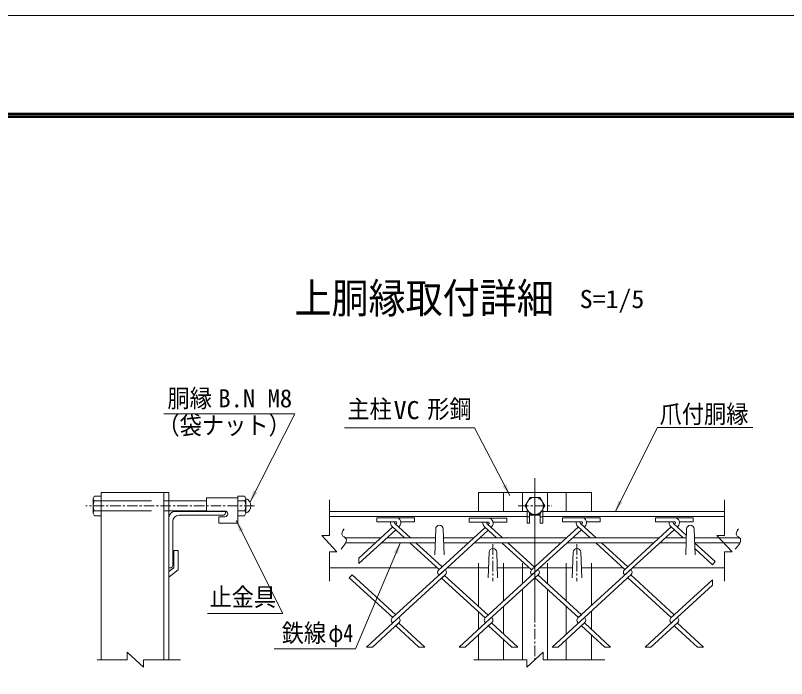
# Model space of a CAD drawing. Units: millimetres, scale not verified, with parts at other scales. Extents: x -4455 to 4455, y -3150 to 3150.
# Drawn here: x 773 to 2616, y 1565 to 3150 of the extents above; entities that cross this region are included whole.
import ezdxf
from ezdxf.enums import TextEntityAlignment as Align

# ---------------------------------------------------------------- set-up
doc = ezdxf.new("R2010")
doc.units = ezdxf.units.MM
doc.header["$LTSCALE"] = 20
doc.linetypes.add('DASHED', pattern=[7.5, 6, -1.5])
doc.linetypes.add('USER1', pattern=[2, 1.25, -0.25, 0.25, -0.25])
doc.layers.add('0-4_7詳細', color=7, linetype='Continuous', lineweight=18)
doc.layers.add('0-F_D-TTL', color=7, linetype='Continuous', lineweight=18)
doc.styles.add('ＭＳ ゴシック', font='')
doc.styles.get('ＭＳ ゴシック').set_extended_font_data('MS Gothic')

msp = doc.modelspace()

# ---------------------------------------------------------------- linework, layer by layer
at = {"layer": '0-4_7詳細', "color": 1, "linetype": 'USER1'}
for p, q in [((2014.77, 2044.27), (2014.77, 1610.34)), ((2014.77, 2024.67), (2014.77, 1759.1)), ((1344.44, 1978.12), (940.64, 1978.12)), ((1974.48, 1978.12), (2055.12, 1978.12)), ((2014.77, 1979.67), (2014.77, 1714.1)), ((1914.27, 1886.37), (1914.27, 1798.3)), ((2115.27, 1886.37), (2115.27, 1798.3))]:
    msp.add_line(p, q, dxfattribs=at)
at = {"layer": '0-4_7詳細'}
for p, q in [((977.76, 2009.77), (977.76, 1610.34)), ((977.76, 2009.77), (1139.76, 2009.77)), ((1127.76, 2009.77), (1127.76, 1610.34)), ((1139.76, 2009.77), (1139.76, 1610.34)), ((1879.77, 2009.77), (2149.77, 2009.77)), ((1879.77, 2009.77), (1879.77, 1964.77)), ((1905.27, 2009.77), (2124.27, 2009.77)), ((1939.77, 2009.77), (1939.77, 1964.77)), ((1984.77, 2009.77), (1984.77, 1964.77)), ((2044.77, 2009.77), (2044.77, 1964.77)), ((2089.77, 2009.77), (2089.77, 1964.77)), ((2149.77, 2009.77), (2149.77, 1964.77)), ((961.88, 2001.64), (977.76, 2001.64)), ((1229.19, 1997.08), (1304.19, 1997.08)), ((1229.19, 1997.08), (1229.19, 1965.58)), ((1304.19, 1954.6), (1304.19, 2001.64)), ((1304.19, 1997.08), (1304.19, 1937.08)), ((1323.39, 1960.36), (1323.39, 1995.88)), ((960.62, 1990.12), (977.76, 1990.12)), ((1139.76, 1990.12), (1229.19, 1990.12)), ((1321.33, 1990.12), (1304.19, 1990.12)), ((958.56, 1960.36), (961.88, 1954.6)), ((960.62, 1966.12), (977.76, 1966.12)), ((1139.76, 1966.12), (1229.19, 1966.12)), ((1154.76, 1964.77), (1274.76, 1964.77)), ((1163.76, 1955.77), (1268.76, 1955.77)), ((1229.19, 1965.58), (1273.44, 1965.58)), ((1274.76, 1964.77), (1274.76, 1961.77)), ((1321.33, 1966.12), (1304.19, 1966.12)), ((1320.06, 1954.6), (1304.19, 1954.6)), ((1323.39, 1960.36), (1320.06, 1954.6)), ((1996.02, 1964.77), (1523.18, 1964.77)), ((1879.77, 1964.77), (1996.02, 1964.77)), ((1905.27, 1964.77), (1996.02, 1964.77)), ((1996.02, 1969.86), (1996.02, 1937.08)), ((1998.49, 1965.58), (1996.02, 1965.58)), ((2002.02, 1959.47), (2002.02, 1937.08)), ((2027.52, 1955.77), (2002.02, 1955.77)), ((2031.05, 1965.58), (2033.52, 1965.58)), ((2033.52, 1969.86), (2033.52, 1937.08)), ((2033.52, 1964.77), (2149.77, 1964.77)), ((2467.91, 1964.77), (2033.52, 1964.77)), ((2033.52, 1964.77), (2124.27, 1964.77)), ((1139.76, 1829.77), (1139.76, 1949.77)), ((1148.76, 1835.77), (1148.76, 1940.77)), ((1259.19, 1952.08), (1273.44, 1952.08)), ((1259.19, 1952.08), (1259.19, 1937.08)), ((1259.19, 1937.08), (1304.19, 1937.08)), ((1996.02, 1952.77), (1523.18, 1952.77)), ((2002.02, 1952.08), (1996.02, 1952.08)), ((2002.02, 1937.08), (1996.02, 1937.08)), ((2027.52, 1952.08), (2033.52, 1952.08)), ((2467.91, 1952.77), (2033.52, 1952.77)), ((1775.16, 1861.27), (1777.41, 1922.77)), ((1797.66, 1861.27), (1795.41, 1922.77)), ((2375.16, 1861.27), (2377.41, 1922.77)), ((2397.66, 1861.27), (2395.41, 1922.77)), ((1646.38, 1901.77), (1561.59, 1901.77)), ((1776.64, 1901.77), (1660.59, 1901.77)), ((1868.41, 1901.77), (1796.18, 1901.77)), ((2090.44, 1901.77), (1882.62, 1901.77)), ((2312.46, 1901.77), (2104.65, 1901.77)), ((2376.64, 1901.77), (2326.67, 1901.77)), ((2504.26, 1901.77), (2396.18, 1901.77)), ((1633.28, 1889.77), (1562.12, 1889.77)), ((1776.2, 1889.77), (1647.49, 1889.77)), ((1855.31, 1889.77), (1796.62, 1889.77)), ((2077.34, 1889.77), (1869.52, 1889.77)), ((2299.37, 1889.77), (2091.55, 1889.77)), ((2376.2, 1889.77), (2313.58, 1889.77)), ((2504.8, 1889.77), (2396.62, 1889.77)), ((1151.4, 1871.3), (1151.4, 1830.3)), ((1161.9, 1871.3), (1151.4, 1871.3)), ((1161.9, 1871.3), (1161.9, 1825.15)), ((1903.02, 1805.77), (1905.27, 1867.27)), ((1925.52, 1805.77), (1923.27, 1867.27)), ((2104.02, 1805.77), (2106.27, 1867.27)), ((2126.52, 1805.77), (2124.27, 1867.27)), ((1139.76, 1821.3), (1151.4, 1830.3)), ((1139.76, 1829.77), (1142.76, 1829.77)), ((1781.44, 1829.77), (1523.18, 1829.77)), ((1903.9, 1829.77), (1804.04, 1829.77)), ((1879.77, 1841.02), (1879.77, 1737.71)), ((2001.33, 1829.77), (1924.64, 1829.77)), ((1939.77, 1841.02), (1939.77, 1750.69)), ((1984.77, 1841.02), (1984.77, 1791.92)), ((2104.9, 1829.77), (2026.07, 1829.77)), ((2044.77, 1841.02), (2044.77, 1791.92)), ((2089.77, 1841.02), (2089.77, 1750.69)), ((2225.5, 1829.77), (2125.64, 1829.77)), ((2149.77, 1841.02), (2149.77, 1739.67)), ((2228.62, 1824.94), (2236.8, 1832.44)), ((2243.9, 1825.92), (2244.98, 1824.94)), ((2243.9, 1825.92), (2244.98, 1824.94)), ((2467.91, 1829.77), (2248.1, 1829.77)), ((1139.76, 1808.03), (1161.9, 1825.15)), ((2006.6, 1813.88), (2007.67, 1812.9)), ((1984.77, 1778.9), (1984.77, 1610.34)), ((2044.77, 1778.9), (2044.77, 1610.34)), ((1939.77, 1737.67), (1939.77, 1671.67)), ((2089.77, 1737.67), (2089.77, 1671.67)), ((1879.77, 1724.68), (1879.77, 1682.69)), ((2149.77, 1726.65), (2149.77, 1682.69)), ((1879.77, 1669.67), (1879.77, 1610.34)), ((2149.77, 1669.67), (2149.77, 1610.34)), ((1939.77, 1658.65), (1939.77, 1610.34)), ((2089.77, 1658.65), (2089.77, 1610.34)), ((1959.45, 1640.61), (1973.66, 1640.61))]:
    msp.add_line(p, q, dxfattribs=at)
at = {"layer": '0-4_7詳細', "color": 4}
for p, q in [((1523.18, 1907.2), (1523.18, 1992.79)), ((2467.91, 1907.2), (2467.91, 1992.79)), ((1505.18, 1907.2), (1541.18, 1868.43)), ((1523.18, 1907.2), (1505.18, 1907.2)), ((2467.91, 1907.2), (2449.91, 1907.2)), ((2449.91, 1907.2), (2485.91, 1868.43)), ((1523.18, 1868.43), (1523.18, 1798.24)), ((1523.18, 1868.43), (1541.18, 1868.43)), ((2467.91, 1868.43), (2467.91, 1798.24)), ((2467.91, 1868.43), (2485.91, 1868.43)), ((1078.73, 1592.34), (1039.96, 1628.34)), ((1039.96, 1610.34), (1039.96, 1628.34)), ((1995.39, 1592.34), (2034.16, 1628.34)), ((2034.16, 1610.34), (2034.16, 1628.34)), ((1039.96, 1610.34), (968.39, 1610.34)), ((1078.73, 1610.34), (1167.6, 1610.34)), ((1078.73, 1610.34), (1078.73, 1592.34)), ((1995.39, 1610.34), (1868.27, 1610.34)), ((1995.39, 1610.34), (1995.39, 1592.34)), ((2034.16, 1610.34), (2181.86, 1610.34))]:
    msp.add_line(p, q, dxfattribs=at)
at = {"layer": '0-4_7詳細', "color": 3, "linetype": 'DASHED'}
for p, q in [((977.76, 1990.12), (1139.76, 1990.12)), ((977.76, 1966.12), (1139.76, 1966.12))]:
    msp.add_line(p, q, dxfattribs=at)
at = {"layer": '0-4_7詳細', "color": 3}
for p, q in [((1636.73, 1949.82), (1636.73, 1940.22)), ((1682.17, 1949.82), (1636.73, 1949.82)), ((1682.17, 1940.22), (1636.73, 1940.22)), ((1679.67, 1936.05), (1717.08, 1901.77)), ((1681.29, 1949.82), (1726.73, 1949.82)), ((1681.29, 1940.22), (1682.17, 1940.22)), ((1681.73, 1934.16), (1683.79, 1936.05)), ((1693.92, 1940.22), (1726.73, 1940.22)), ((1726.73, 1949.82), (1726.73, 1940.22)), ((1903.12, 1948.83), (1857.69, 1948.83)), ((1857.69, 1948.83), (1857.69, 1939.23)), ((1903.12, 1939.23), (1857.69, 1939.23)), ((1902.25, 1948.83), (1947.69, 1948.83)), ((1902.25, 1939.23), (1903.12, 1939.23)), ((1914.88, 1939.23), (1947.69, 1939.23)), ((1947.69, 1948.83), (1947.69, 1939.23)), ((2126.22, 1949.82), (2080.79, 1949.82)), ((2080.79, 1949.82), (2080.79, 1940.22)), ((2126.22, 1940.22), (2080.79, 1940.22)), ((2123.73, 1936.05), (2161.14, 1901.77)), ((2125.35, 1949.82), (2170.79, 1949.82)), ((2125.35, 1940.22), (2126.22, 1940.22)), ((2125.79, 1934.16), (2127.84, 1936.05)), ((2137.98, 1940.22), (2170.79, 1940.22)), ((2170.79, 1949.82), (2170.79, 1940.22)), ((2302.81, 1949.82), (2302.81, 1940.22)), ((2348.25, 1949.82), (2302.81, 1949.82)), ((2348.25, 1940.22), (2302.81, 1940.22)), ((2347.81, 1934.16), (2345.76, 1936.05)), ((2345.76, 1936.05), (2376.85, 1907.55)), ((2347.38, 1949.82), (2392.81, 1949.82)), ((2347.38, 1940.22), (2348.25, 1940.22)), ((2347.81, 1934.16), (2349.87, 1936.05)), ((2360.01, 1940.22), (2392.81, 1940.22)), ((2392.81, 1949.82), (2392.81, 1940.22)), ((1593.28, 1853.11), (1674.62, 1927.65)), ((1593.28, 1840.09), (1681.73, 1921.14)), ((1673.19, 1928.97), (1702.87, 1901.77)), ((1688.83, 1927.65), (1690.27, 1928.97)), ((1783.5, 1823.96), (1895.58, 1926.67)), ((1784.57, 1811.92), (1902.69, 1920.16)), ((1894.14, 1927.99), (1922.76, 1901.77)), ((1900.63, 1935.06), (1936.97, 1901.77)), ((1902.69, 1933.18), (1904.74, 1935.06)), ((1909.79, 1926.67), (1911.23, 1927.99)), ((2006.6, 1824.94), (2118.68, 1927.65)), ((2007.67, 1812.9), (2125.79, 1921.14)), ((2117.24, 1928.97), (2146.93, 1901.77)), ((2132.89, 1927.65), (2134.33, 1928.97)), ((2228.62, 1824.94), (2340.71, 1927.65)), ((2229.7, 1812.9), (2347.81, 1921.14)), ((2340.71, 1927.65), (2339.27, 1928.97)), ((2339.27, 1928.97), (2368.96, 1901.77)), ((2354.92, 1927.65), (2356.36, 1928.97)), ((1715.97, 1889.77), (1785.64, 1825.92)), ((1730.18, 1889.77), (1792.74, 1832.44)), ((1935.85, 1889.77), (2006.6, 1824.94)), ((1950.06, 1889.77), (2013.7, 1831.45)), ((2160.02, 1889.77), (2229.7, 1825.92)), ((2174.23, 1889.77), (2236.8, 1832.44)), ((2396.26, 1889.77), (2445.37, 1844.77)), ((2397.12, 1875.96), (2439.27, 1837.34)), ((1593.28, 1853.11), (1593.28, 1840.09)), ((2439.27, 1837.34), (2445.37, 1844.77)), ((1673.55, 1710.2), (1799.85, 1825.92)), ((1799.85, 1825.92), (1800.92, 1824.94)), ((1799.85, 1825.92), (1800.92, 1824.94)), ((1895.58, 1710.2), (2021.88, 1825.92)), ((2021.88, 1825.92), (2022.95, 1824.94)), ((2021.88, 1825.92), (2022.95, 1824.94)), ((2117.61, 1710.2), (2243.9, 1825.92)), ((1577.82, 1812.9), (1570.72, 1806.39)), ((1577.82, 1812.9), (1681.73, 1717.69)), ((1674.62, 1698.16), (1800.92, 1813.88)), ((1784.57, 1813.88), (1785.64, 1812.9)), ((1784.57, 1813.88), (1785.64, 1812.9)), ((1792.74, 1806.39), (1800.92, 1813.89)), ((1798.78, 1811.92), (1902.69, 1716.71)), ((1896.65, 1698.16), (2022.95, 1813.88)), ((2021.88, 1812.9), (2125.79, 1717.69)), ((2132.89, 1711.18), (2244.98, 1813.89)), ((2228.62, 1813.88), (2229.7, 1812.9)), ((2243.9, 1812.9), (2347.81, 1717.69)), ((1570.72, 1806.39), (1674.62, 1711.18)), ((1791.67, 1805.41), (1895.58, 1710.2)), ((2014.77, 1806.39), (2118.68, 1711.18)), ((2236.8, 1806.39), (2340.71, 1711.18)), ((2339.64, 1710.2), (2439.27, 1801.49)), ((2354.92, 1711.18), (2439.27, 1788.47)), ((2439.27, 1788.47), (2439.27, 1801.49)), ((2117.61, 1710.2), (2125.79, 1717.69)), ((2339.64, 1710.2), (2347.81, 1717.69)), ((1611.83, 1640.61), (1674.62, 1698.16)), ((1626.04, 1640.61), (1689.91, 1699.14)), ((1673.55, 1699.14), (1674.62, 1698.16)), ((1673.55, 1699.14), (1674.62, 1698.16)), ((1681.73, 1691.65), (1689.91, 1699.14)), ((1688.83, 1711.18), (1689.91, 1710.2)), ((1688.83, 1711.18), (1689.91, 1710.2)), ((1688.83, 1698.16), (1751.63, 1640.61)), ((1833.85, 1640.61), (1896.65, 1698.16)), ((1848.06, 1640.61), (1911.93, 1699.14)), ((1895.58, 1699.14), (1896.65, 1698.16)), ((1895.58, 1699.14), (1896.65, 1698.16)), ((1903.76, 1691.65), (1911.93, 1699.14)), ((1910.86, 1711.18), (1911.93, 1710.2)), ((1910.86, 1711.18), (1911.93, 1710.2)), ((1910.86, 1698.16), (1973.66, 1640.61)), ((2055.88, 1640.61), (2132.89, 1711.18)), ((2117.61, 1699.14), (2118.68, 1698.16)), ((2132.89, 1711.18), (2133.96, 1710.2)), ((2132.89, 1711.18), (2133.96, 1710.2)), ((2132.89, 1698.16), (2195.69, 1640.61)), ((2277.91, 1640.61), (2354.92, 1711.18)), ((2292.12, 1640.61), (2355.99, 1699.14)), ((2339.64, 1699.14), (2340.71, 1698.16)), ((2354.92, 1711.18), (2355.99, 1710.2)), ((2354.92, 1711.18), (2355.99, 1710.2)), ((2354.92, 1698.16), (2417.72, 1640.61)), ((1681.73, 1691.65), (1737.42, 1640.61)), ((1903.76, 1691.65), (1959.45, 1640.61)), ((2125.79, 1691.65), (2181.48, 1640.61)), ((2347.81, 1691.65), (2403.51, 1640.61)), ((1611.83, 1640.61), (1626.04, 1640.61)), ((1737.42, 1640.61), (1751.63, 1640.61)), ((1833.85, 1640.61), (1848.06, 1640.61)), ((2181.48, 1640.61), (2195.69, 1640.61)), ((2277.91, 1640.61), (2292.12, 1640.61)), ((2403.51, 1640.61), (2417.72, 1640.61))]:
    msp.add_line(p, q, dxfattribs=at)
at = {"layer": '0-4_7詳細', "color": 4}
for points in [[(1127.7, 2198.39), (1440.94, 2198.39), (1333.98, 1987.6)], [(1558.39, 1923.04), (1558.08, 1922.65), (1555.42, 1918.45), (1553.85, 1914.69), (1553.38, 1911.38), (1554, 1908.5), (1555.73, 1906.07), (1558.54, 1904.08), (1561.37, 1902.08), (1563.13, 1899.59), (1563.81, 1896.64), (1563.41, 1893.21), (1561.95, 1889.3), (1559.41, 1884.92), (1555.79, 1880.06), (1551.1, 1874.72)], [(2501.07, 1923.04), (2500.75, 1922.65), (2498.09, 1918.45), (2496.53, 1914.69), (2496.06, 1911.38), (2496.68, 1908.5), (2498.4, 1906.07), (2501.22, 1904.08), (2504.05, 1902.08), (2505.8, 1899.59), (2506.48, 1896.64), (2506.09, 1893.21), (2504.62, 1889.3), (2502.08, 1884.92), (2498.47, 1880.06), (2493.78, 1874.72)]]:
    msp.add_lwpolyline(points, dxfattribs=at)
at = {"layer": '0-4_7詳細', "color": 1}
for points in [[(1559.18, 2164.9), (1870.08, 2164.9), (1954.59, 2002.54)], [(2535.34, 2165), (2308.09, 2165), (2206.56, 1963.84)], [(1231.91, 1721.19), (1411.7, 1721.19), (1300.54, 1943.34)], [(1391.41, 1636.04), (1585.32, 1636.04), (1693.27, 1890.9)]]:
    msp.add_lwpolyline(points, dxfattribs=at)
at = {"layer": '0-4_7詳細'}
for points in [[(958.56, 1960.36), (958.56, 1995.88), (961.88, 2001.64)], [(961.88, 1954.6), (977.76, 1954.6), (977.76, 2001.64)], [(1323.39, 1995.88), (1320.06, 2001.64), (1304.19, 2001.64)], [(2027.52, 1959.47), (2027.52, 1937.08), (2033.52, 1937.08)]]:
    msp.add_lwpolyline(points, dxfattribs=at)
at = {"layer": '0-4_7詳細', "color": 3}
msp.add_lwpolyline([(2038.29, 1978.12), (2026.53, 1998.49), (2003.01, 1998.49), (1991.25, 1978.12), (2003.01, 1957.75), (2026.53, 1957.75)], close=True, dxfattribs=at)
msp.add_lwpolyline([(2055.88, 1640.61), (2070.09, 1640.61), (2133.96, 1699.14)], dxfattribs=at)
msp.add_circle((2014.77, 1978.12), 20.4, dxfattribs=at)
at = {"layer": '0-4_7詳細'}
for centre, radius, start, end in [((967.64, 1995.88), 9.09, 180, 219.3382), ((1314.3, 1995.88), 9.09, 320.6618, 0), ((1316.24, 1978.12), 19.14, 291.90813, 68.09187), ((994.56, 1978.12), 36, 160.52878, 199.47122), ((1287.39, 1978.12), 36, 340.52878, 19.47122), ((967.64, 1960.36), 9.09, 140.6618, 180), ((1154.76, 1949.77), 15, 90, 180), ((1163.76, 1940.77), 15, 90, 180), ((1268.76, 1961.77), 6, 270, 0), ((1273.44, 1958.83), 6.75, 270, 90), ((1314.3, 1960.36), 9.09, 0, 39.3382), ((1786.41, 1922.77), 9, 0, 180), ((2386.41, 1922.77), 9, 0, 180), ((1914.27, 1867.27), 9, 0, 180), ((2115.27, 1867.27), 9, 0, 180), ((1142.76, 1835.77), 6, 270, 0)]:
    msp.add_arc(centre, radius, start, end, dxfattribs=at)
at = {"layer": '0-4_7詳細', "color": 3}
for centre, radius, start, end in [((1681.29, 1937.82), 12, 168.46304, 227.5), ((1681.29, 1937.82), 2.4, 90, 227.5), ((1682.17, 1937.82), 12, 312.5, 90), ((1682.17, 1937.82), 2.4, 312.5, 90), ((1902.25, 1936.83), 12, 168.46304, 227.5), ((1902.25, 1936.83), 2.4, 90, 227.5), ((1903.12, 1936.83), 12, 312.5, 90), ((1903.12, 1936.83), 2.4, 312.5, 90), ((2125.35, 1937.82), 12, 168.46304, 227.5), ((2125.35, 1937.82), 2.4, 90, 227.5), ((2126.22, 1937.82), 12, 312.5, 90), ((2126.22, 1937.82), 2.4, 312.5, 90), ((2347.38, 1937.82), 12, 168.46304, 227.5), ((2347.38, 1937.82), 2.4, 90, 227.5), ((2348.25, 1937.82), 12, 312.5, 90), ((2348.25, 1937.82), 2.4, 312.5, 90), ((1789.64, 1819.41), 7.5, 132.5, 227.5), ((1795.85, 1819.41), 7.5, 312.5, 47.5), ((2011.66, 1819.41), 7.5, 132.5, 227.5), ((2017.88, 1819.41), 7.5, 312.5, 47.5), ((2233.69, 1819.41), 7.5, 132.5, 227.5), ((2239.91, 1819.41), 7.5, 312.5, 47.5), ((1678.62, 1704.67), 7.5, 132.5, 227.5), ((1684.84, 1704.67), 7.5, 312.5, 47.5), ((1900.65, 1704.67), 7.5, 132.5, 227.5), ((1906.87, 1704.67), 7.5, 312.5, 47.5), ((2122.68, 1704.67), 7.5, 132.5, 227.5), ((2128.89, 1704.67), 7.5, 312.5, 47.5), ((2344.71, 1704.67), 7.5, 132.5, 227.5), ((2350.92, 1704.67), 7.5, 312.5, 47.5)]:
    msp.add_arc(centre, radius, start, end, dxfattribs=at)
at = {"layer": '0-4_7詳細', "color": 1}
for points in [[(1955.51, 2000.77), (1937.04, 2024.97), (1946.28, 2029.79)], [(2205.66, 1962.06), (2214.53, 1991.19), (2223.83, 1986.49)], [(1299.64, 1945.13), (1317.73, 1920.63), (1308.41, 1915.97)], [(1694.05, 1892.74), (1687.15, 1863.08), (1677.55, 1867.15)]]:
    msp.add_solid(points, dxfattribs=at)
at = {"layer": '0-4_7詳細', "color": 4}
msp.add_solid([(1333.07, 1985.82), (1342, 2014.93), (1351.29, 2010.22)], dxfattribs=at)
at = {"layer": '0-F_D-TTL', "color": 2}
msp.add_lwpolyline([(-4455.04, 3150.21), (4454.66, 3150.21), (4454.66, -3150.21), (-4455.04, -3150.21)], close=True, dxfattribs=at)
at = {"layer": '0-F_D-TTL'}
for points in [[(-4168.65, 2916.87), (4168.28, 2916.87), (4168.28, -2916.87), (-4168.65, -2916.87)], [(-4166, 2914.21), (4165.63, 2914.21), (4165.63, -2914.21), (-4166, -2914.21)], [(-4163.35, 2911.56), (4162.97, 2911.56), (4162.97, -2911.56), (-4163.35, -2911.56)], [(-4160.7, 2908.91), (4160.32, 2908.91), (4160.32, -2908.91), (-4160.7, -2908.91)], [(-4158.05, 2906.26), (4157.67, 2906.26), (4157.67, -2906.26), (-4158.05, -2906.26)]]:
    msp.add_lwpolyline(points, close=True, dxfattribs=at)

# ---------------------------------------------------------------- texts
at = {"layer": '0-4_7詳細', "style": 'ＭＳ ゴシック', "width": 0.9}
msp.add_text('上胴縁取付詳細', height=72.14, dxfattribs=at).set_placement((1439.81, 2416.83), align=Align.BOTTOM_LEFT)
at = {"layer": '0-4_7詳細', "color": 3, "style": 'ＭＳ ゴシック'}
for s, width, p in [('S=1/5', 1.05, (2121.74, 2437.78)), ('胴縁', 0.9, (1136.11, 2200.57)), ('主柱', 0.9, (1566.21, 2174.86)), ('形鋼', 0.9, (1757.24, 2174.86)), ('VC', 1.05, (1676.93, 2172.4)), ('爪付胴縁', 0.9, (2312.82, 2163.01)), ('（袋ナット）', 0.9, (1112.16, 2136.14)), ('止金具', 0.9, (1236.52, 1725.7)), ('鉄線', 0.9, (1409.09, 1639.64)), ('φ4', 0.8, (1520.87, 1639.64))]:
    msp.add_text(s, height=43.26, dxfattribs=dict(at, width=width)).set_placement(p, align=Align.BOTTOM_LEFT)
msp.add_text('B.N M8', height=43.26, dxfattribs=at).set_placement((1257.73, 2200.57), align=Align.BOTTOM_LEFT)

doc.saveas('drawing.dxf')
